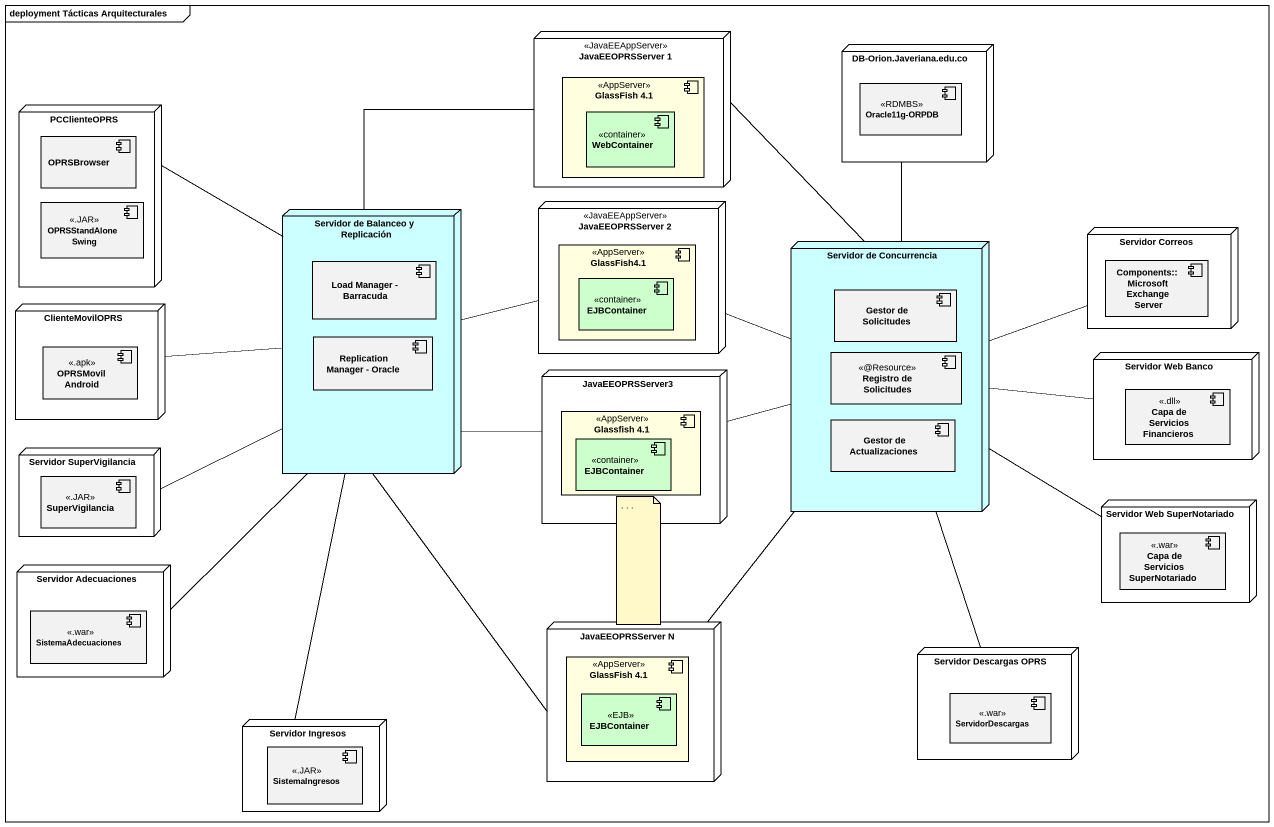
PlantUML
@startuml
mainframe deployment Tácticas Arquitecturales
node "JavaEEOPRSServer 1" as JavaEEOPRSServer_1 <<JavaEEAppServer>> #FFFFFF {
  component "GlassFish 4.1" as GlassFish_4_1 <<AppServer>> #FFFFE0 {
    component WebContainer <<container>> #CCFFCC
  }
}
node "DB-Orion.Javeriana.edu.co" as DB_Orion_Javeriana_edu_co {
  component "Oracle11g-ORPDB" as Oracle11g_ORPDB <<RDMBS>>
}
node PCClienteOPRS {
  component OPRSBrowser
  component "OPRSStandAlone Swing" as OPRSStandAlone_Swing <<.JAR>>
}
node "Servidor de Balanceo y Replicación" as Servidor_de_Balanceo_y #CCFFFF {
  component "Load Manager - Barracuda" as Load_Manager_Barracuda
  component "Replication Manager - Oracle" as Replication_Manager_Oracle
}
node "JavaEEOPRSServer 2" as JavaEEOPRSServer_2 <<JavaEEAppServer>> #FFFFFF {
  component "GlassFish4.1" as GlassFish4_1 <<AppServer>> #FFFFE0 {
    component EJBContainer <<container>> #CCFFCC
  }
}
node "Servidor Correos" as Servidor_Correos {
  component "Components::Microsoft Exchange Server" as Components_Microsoft
}
node "Servidor de Concurrencia" as Servidor_de_Concurrencia #CCFFFF {
  component "Gestor de Solicitudes" as Gestor_de_Solicitudes
  component "Registro de Solicitudes" as Registro_de_Solicitudes <<@Resource>>
  component "Gestor de Actualizaciones" as Gestor_de_Actualizaciones
}
node ClienteMovilOPRS {
  component "OPRSMovil Android" as OPRSMovil_Android <<.apk>>
}
node "Servidor Web Banco" as Servidor_Web_Banco {
  component "Capa de Servicios Financieros" as Capa_de_Servicios <<.dll>>
}
node JavaEEOPRSServer3 #FFFFFF {
  component "Glassfish 4.1" as Glassfish_4_1 <<AppServer>> #FFFFE0 {
    component "EJBContainer" as EJBContainer_2 <<container>> #CCFFCC
  }
}
node "Servidor SuperVigilancia" as Servidor_SuperVigilancia {
  component SuperVigilancia <<.JAR>>
}
node "Servidor Web SuperNotariado" as Servidor_Web_SuperNotariado {
  component "Capa de Servicios SuperNotariado" as Capa_de_Servicios_2 <<.war>>
}
node "Servidor Adecuaciones" as Servidor_Adecuaciones {
  component SistemaAdecuaciones <<.war>>
}
node "JavaEEOPRSServer N" as JavaEEOPRSServer_N #FFFFFF {
  component "GlassFish 4.1" as GlassFish_4_1_2 <<AppServer>> #FFFFE0 {
    component "EJBContainer" as EJBContainer_3 <<EJB>> #CCFFCC
  }
}
node "Servidor Descargas OPRS" as Servidor_Descargas_OPRS {
  component ServidorDescargas <<.war>>
}
node "Servidor Ingresos" as Servidor_Ingresos {
  component SistemaIngresos <<.JAR>>
}
JavaEEOPRSServer_1 -- Servidor_de_Concurrencia
DB_Orion_Javeriana_edu_co -- Servidor_de_Concurrencia
PCClienteOPRS -right- Servidor_de_Balanceo_y
Servidor_de_Balanceo_y -up- JavaEEOPRSServer_1
Servidor_de_Balanceo_y -right- JavaEEOPRSServer_2
Servidor_de_Balanceo_y -right- JavaEEOPRSServer3
Servidor_de_Balanceo_y -- Servidor_Adecuaciones
Servidor_de_Balanceo_y -- JavaEEOPRSServer_N
Servidor_de_Balanceo_y -- Servidor_Ingresos
JavaEEOPRSServer_2 -right- Servidor_de_Concurrencia
Servidor_de_Concurrencia -right- Servidor_Correos
Servidor_de_Concurrencia -right- Servidor_Web_Banco
Servidor_de_Concurrencia -- Servidor_Web_SuperNotariado
Servidor_de_Concurrencia -- Servidor_Descargas_OPRS
ClienteMovilOPRS -right- Servidor_de_Balanceo_y
JavaEEOPRSServer3 -right- Servidor_de_Concurrencia
Servidor_SuperVigilancia -right- Servidor_de_Balanceo_y
JavaEEOPRSServer_N -up- Servidor_de_Concurrencia
note as N1
  . . .
end note
@enduml
